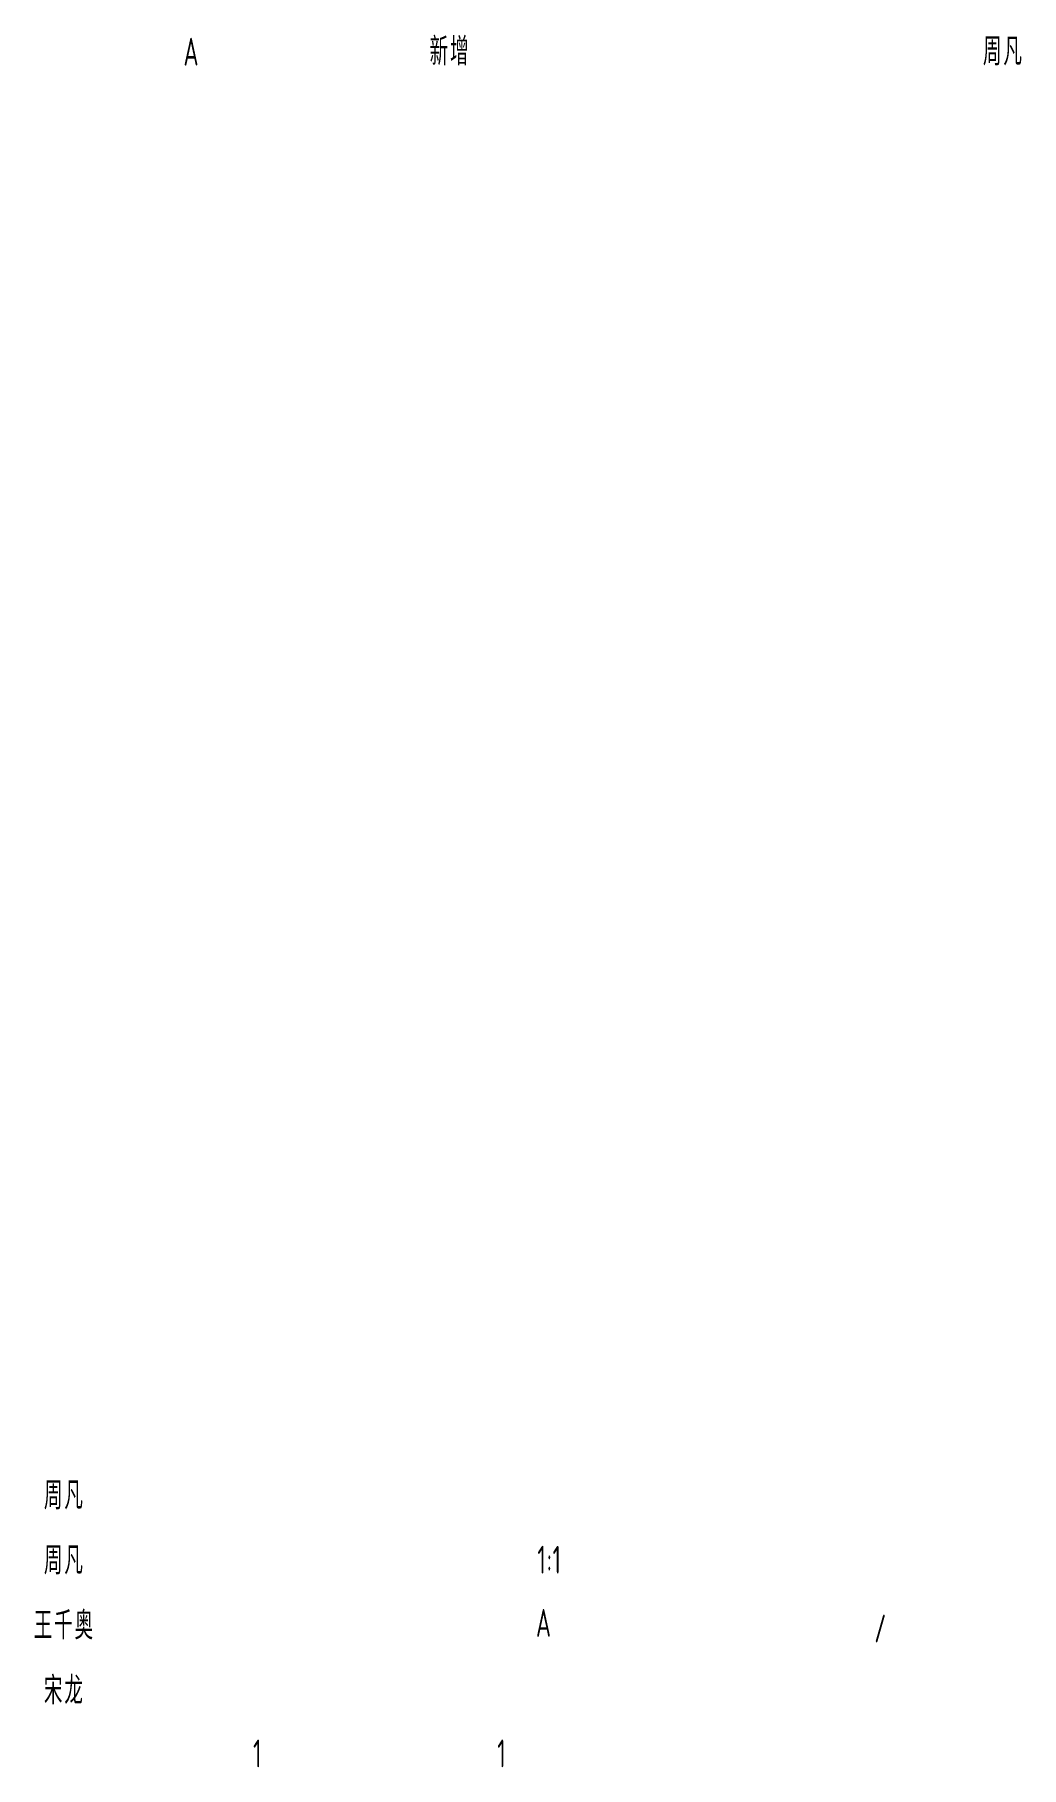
# Model space of a CAD drawing. Header units: millimetres. Extents: x 181 to 287, y 7 to 194.
import ezdxf

# ---------------------------------------------------------------- set-up
doc = ezdxf.new("R2010")
doc.units = ezdxf.units.MM
doc.header["$LTSCALE"] = 0.1
doc.layers.add('尺寸线层', color=145, linetype='Continuous', lineweight=18)
doc.layers.add('轮廓线层', color=7, linetype='Continuous')
doc.styles.add('ZQ标准', font='geniso.shx', dxfattribs={"width": 0.667, "bigfont": 'hztxt.shx'})

# ---------------------------------------------------------------- blocks, each defined once
blk = doc.blocks.new('周凡绘图')
at = {"layer": '尺寸线层', "color": 6, "char_height": 3, "attachment_point": 5, "line_spacing_factor": 0.89982, "style": 'ZQ标准'}
for s, insert, width in [('\\T1.1;A', (442.06, 1945.97), 15.5064), ('\\T1.1;新增', (469.88, 1945.98), 9.6423), ('\\T1.1;周凡', (529.49, 1945.98), 12.874), ('\\T1.1;周凡', (428.33, 1790.45), 9.6423), ('\\T1.1;周凡', (428.33, 1783.45), 9.6423), ('\\T1.1;1:1', (480.61, 1783.54), 7.0261), ('\\T1.1;王千奥', (428.33, 1776.45), 9.6423), ('\\T1.1;A', (480.03, 1776.73), 7.0261), ('\\T1.1;/', (516.29, 1776.13), 15.9701), ('\\T1.1;宋龙', (428.33, 1769.45), 9.6423), ('\\T1.1;1', (449.16, 1762.67), 7.0261), ('\\T1.1;1', (475.47, 1762.67), 7.0261)]:
    blk.add_mtext(s, dxfattribs=dict(at, insert=insert, width=width))

msp = doc.modelspace()

# ---------------------------------------------------------------- block references
at = {"layer": '轮廓线层', "ltscale": 15}
msp.add_blockref('周凡绘图', (-244.51, -1753.78), dxfattribs=at)

doc.saveas('drawing.dxf')
